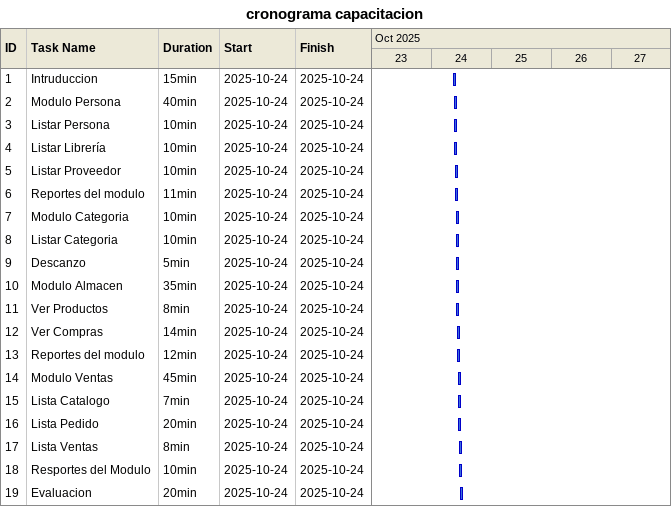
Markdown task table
cronograma capacitacion

| ID | Task | Duration | Start | Finish |
|---|---|---|---|---|
| 1 | Intruduccion | 15min | 2025-10-24 | 2025-10-24 |
| 2 | Modulo Persona | 40min | 2025-10-24 | 2025-10-24 |
| 3 | Listar Persona | 10min | 2025-10-24 | 2025-10-24 |
| 4 | Listar Librería | 10min | 2025-10-24 | 2025-10-24 |
| 5 | Listar Proveedor | 10min | 2025-10-24 | 2025-10-24 |
| 6 | Reportes del modulo | 11min | 2025-10-24 | 2025-10-24 |
| 7 | Modulo Categoria | 10min | 2025-10-24 | 2025-10-24 |
| 8 | Listar Categoria | 10min | 2025-10-24 | 2025-10-24 |
| 9 | Descanzo | 5min | 2025-10-24 | 2025-10-24 |
| 10 | Modulo Almacen | 35min | 2025-10-24 | 2025-10-24 |
| 11 | Ver Productos | 8min | 2025-10-24 | 2025-10-24 |
| 12 | Ver Compras | 14min | 2025-10-24 | 2025-10-24 |
| 13 | Reportes del modulo | 12min | 2025-10-24 | 2025-10-24 |
| 14 | Modulo Ventas | 45min | 2025-10-24 | 2025-10-24 |
| 15 | Lista Catalogo | 7min | 2025-10-24 | 2025-10-24 |
| 16 | Lista Pedido | 20min | 2025-10-24 | 2025-10-24 |
| 17 | Lista Ventas | 8min | 2025-10-24 | 2025-10-24 |
| 18 | Resportes del Modulo | 10min | 2025-10-24 | 2025-10-24 |
| 19 | Evaluacion | 20min | 2025-10-24 | 2025-10-24 |
